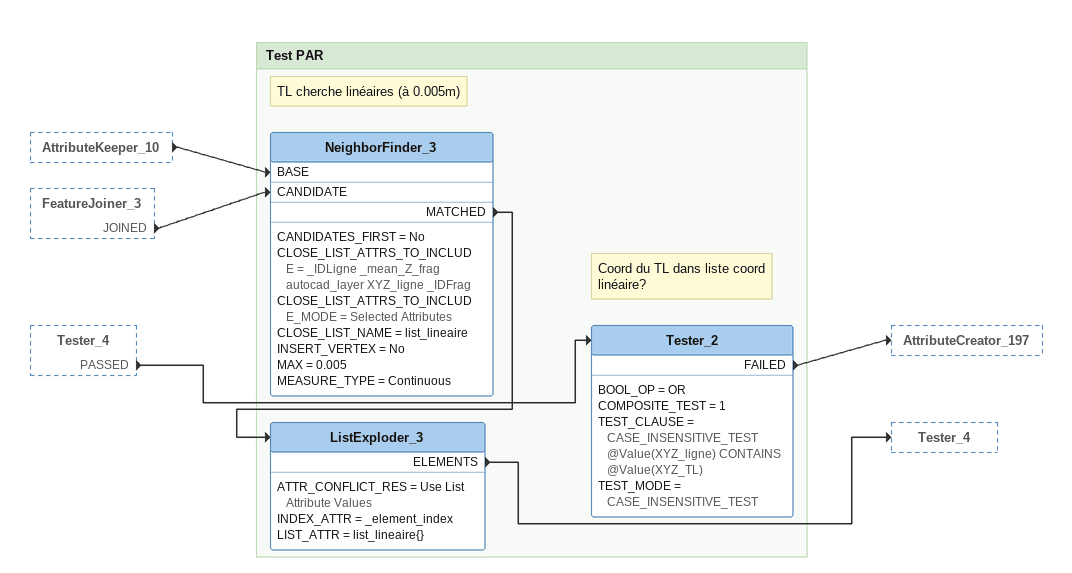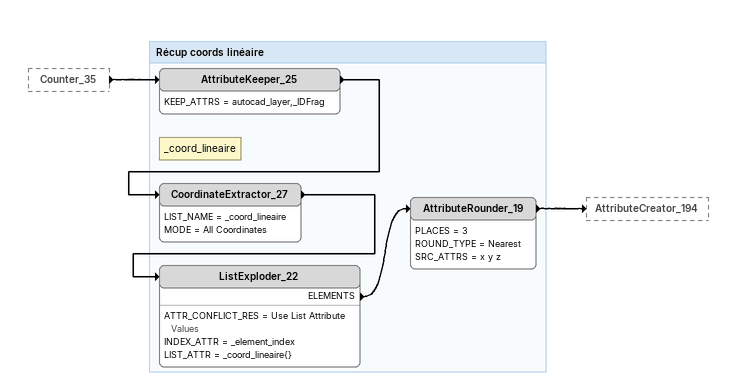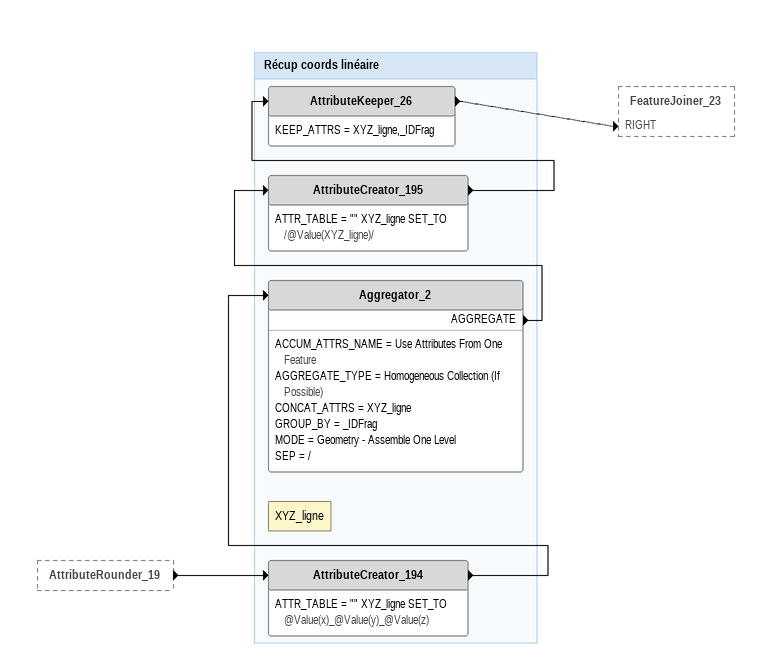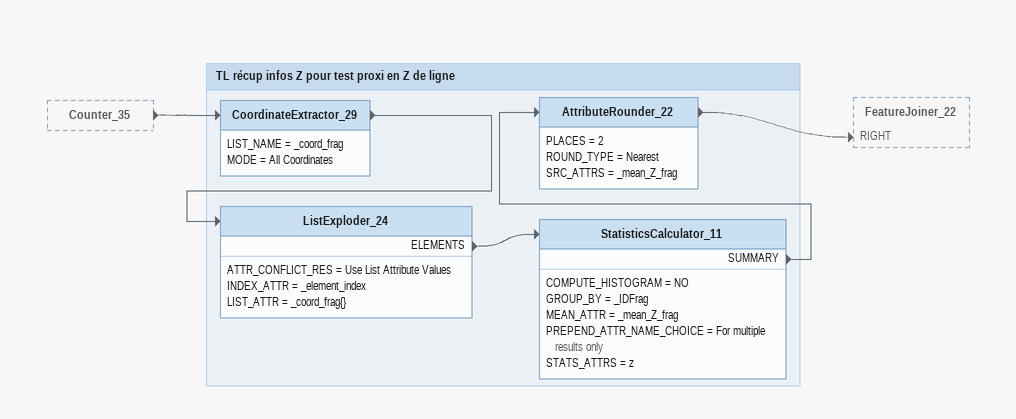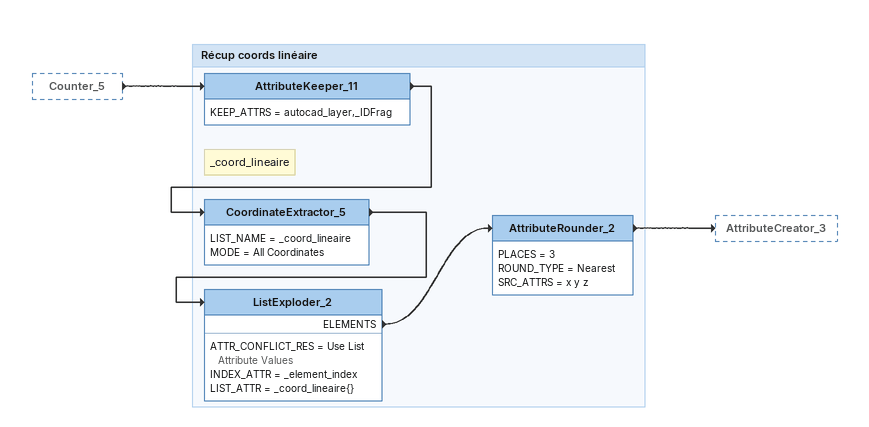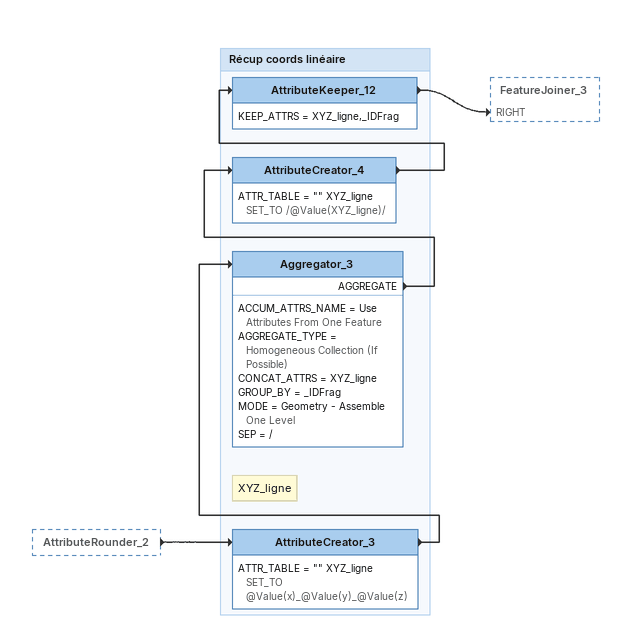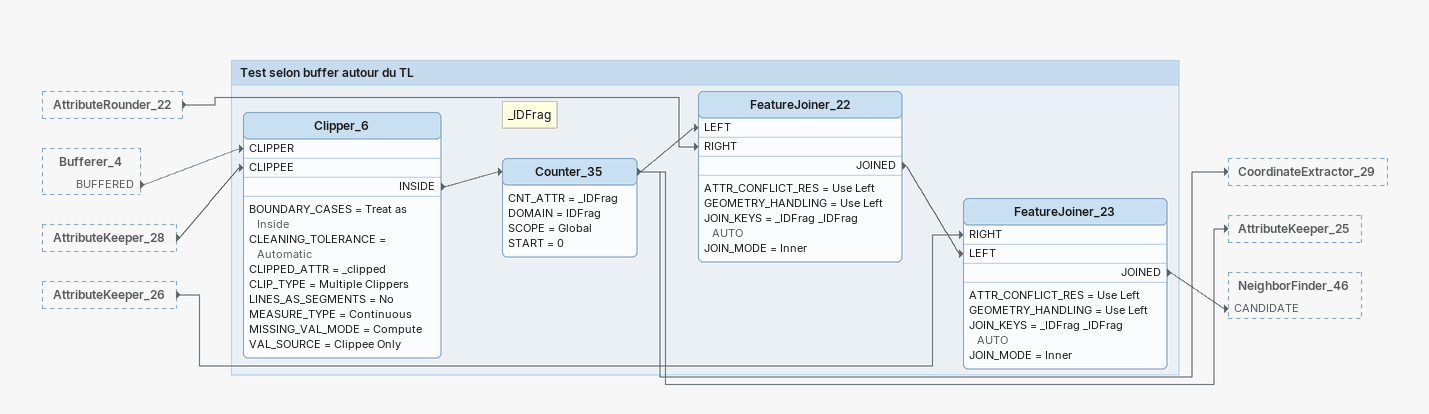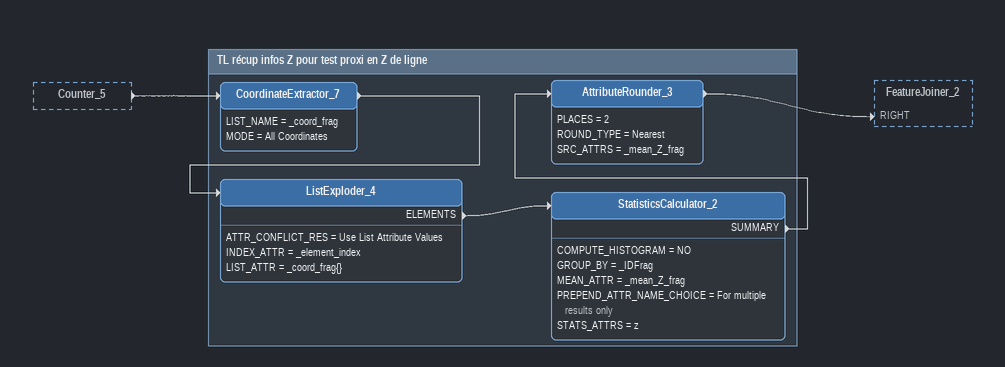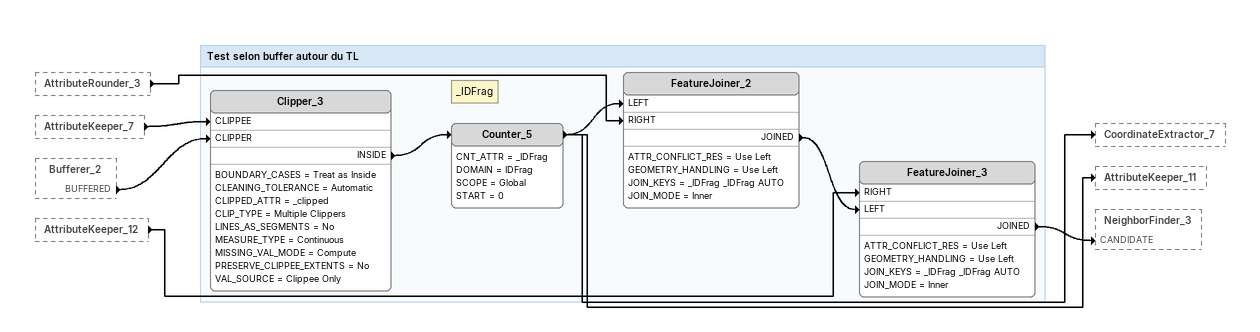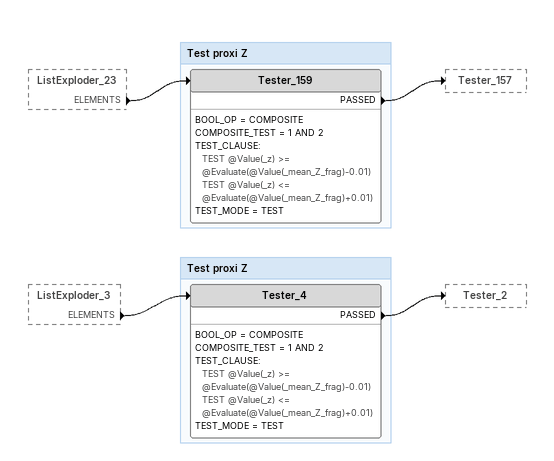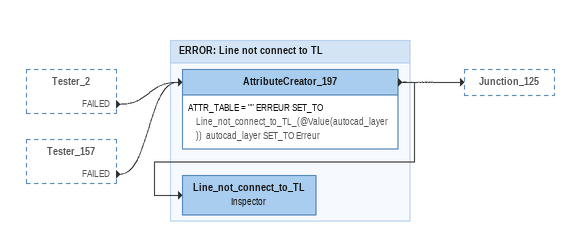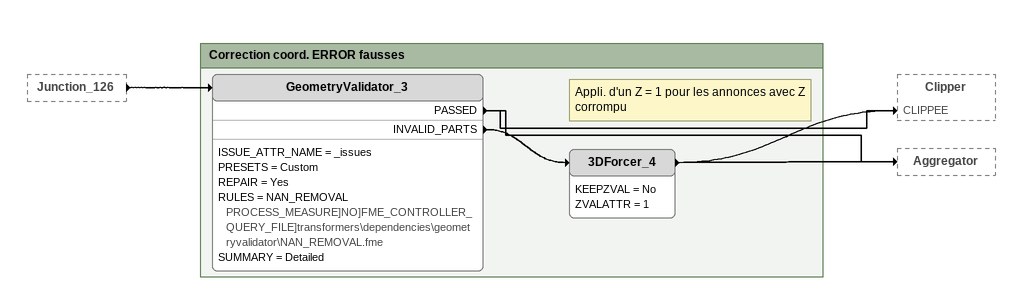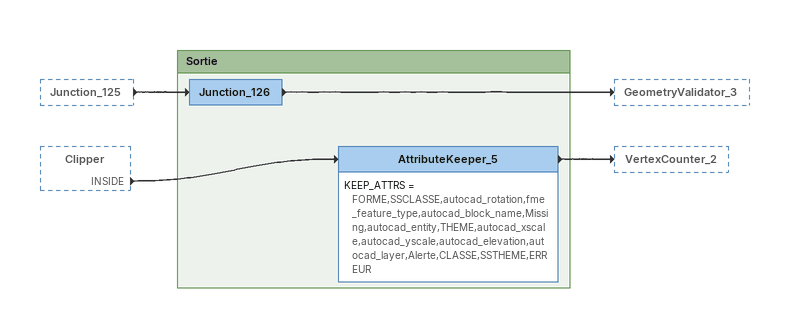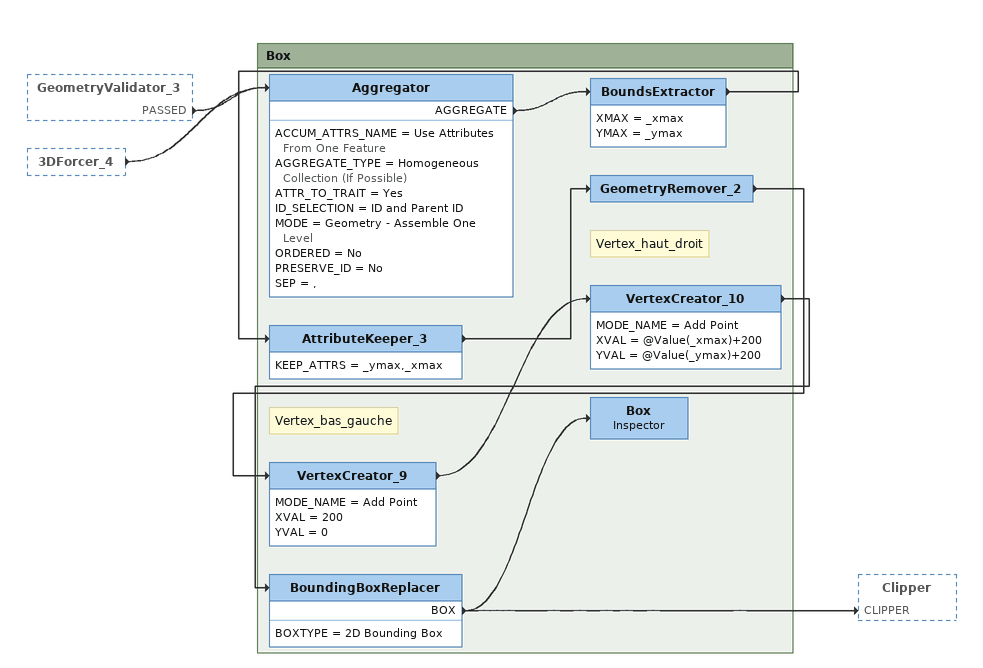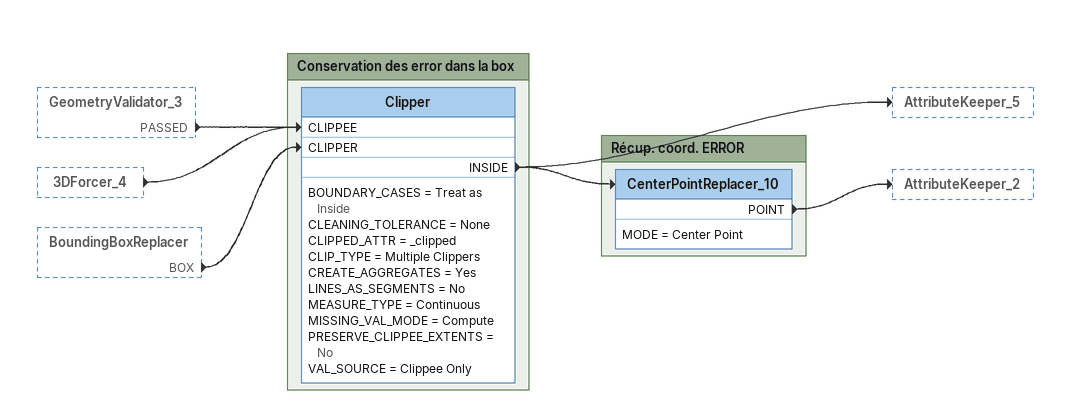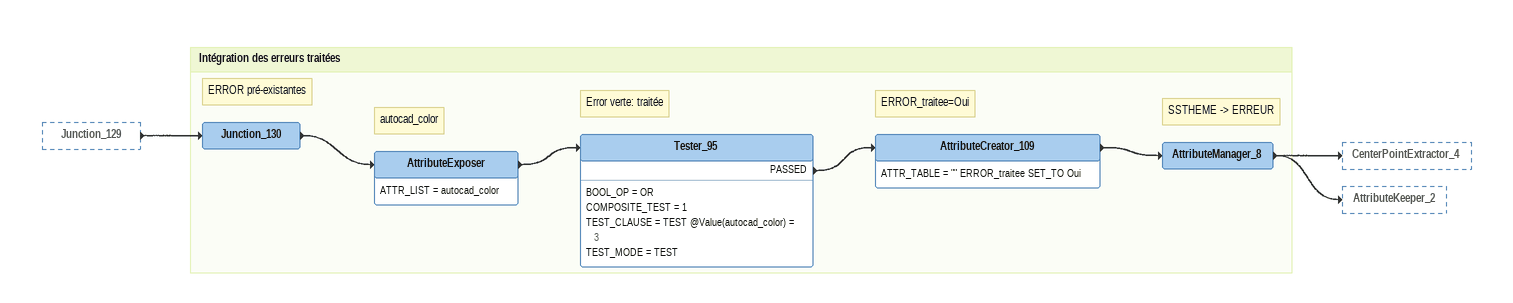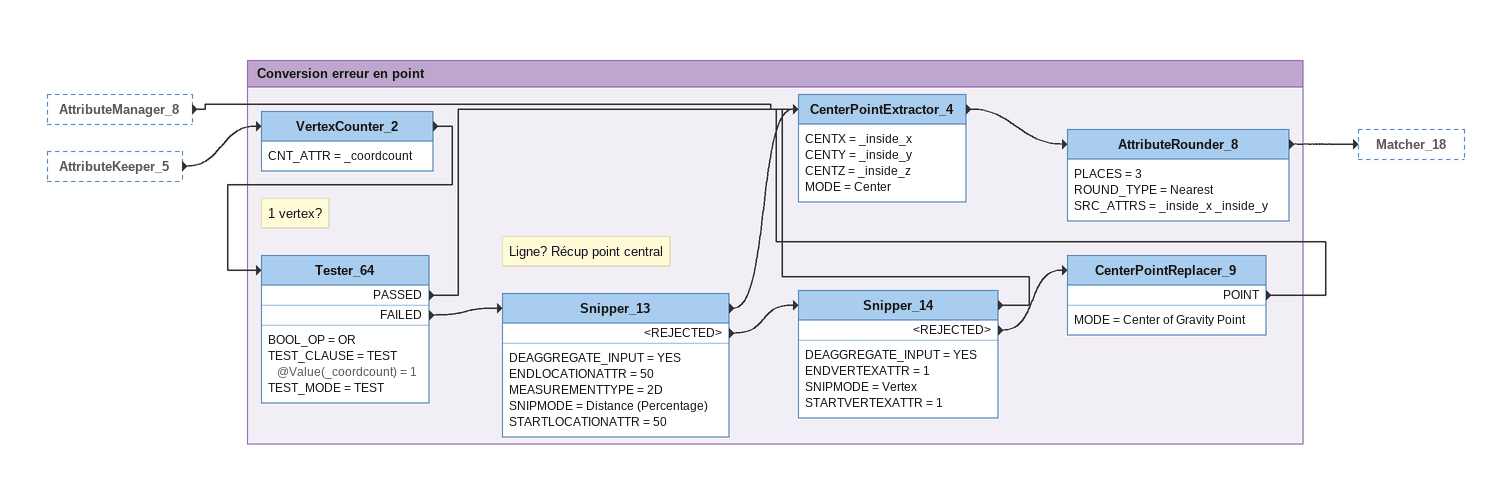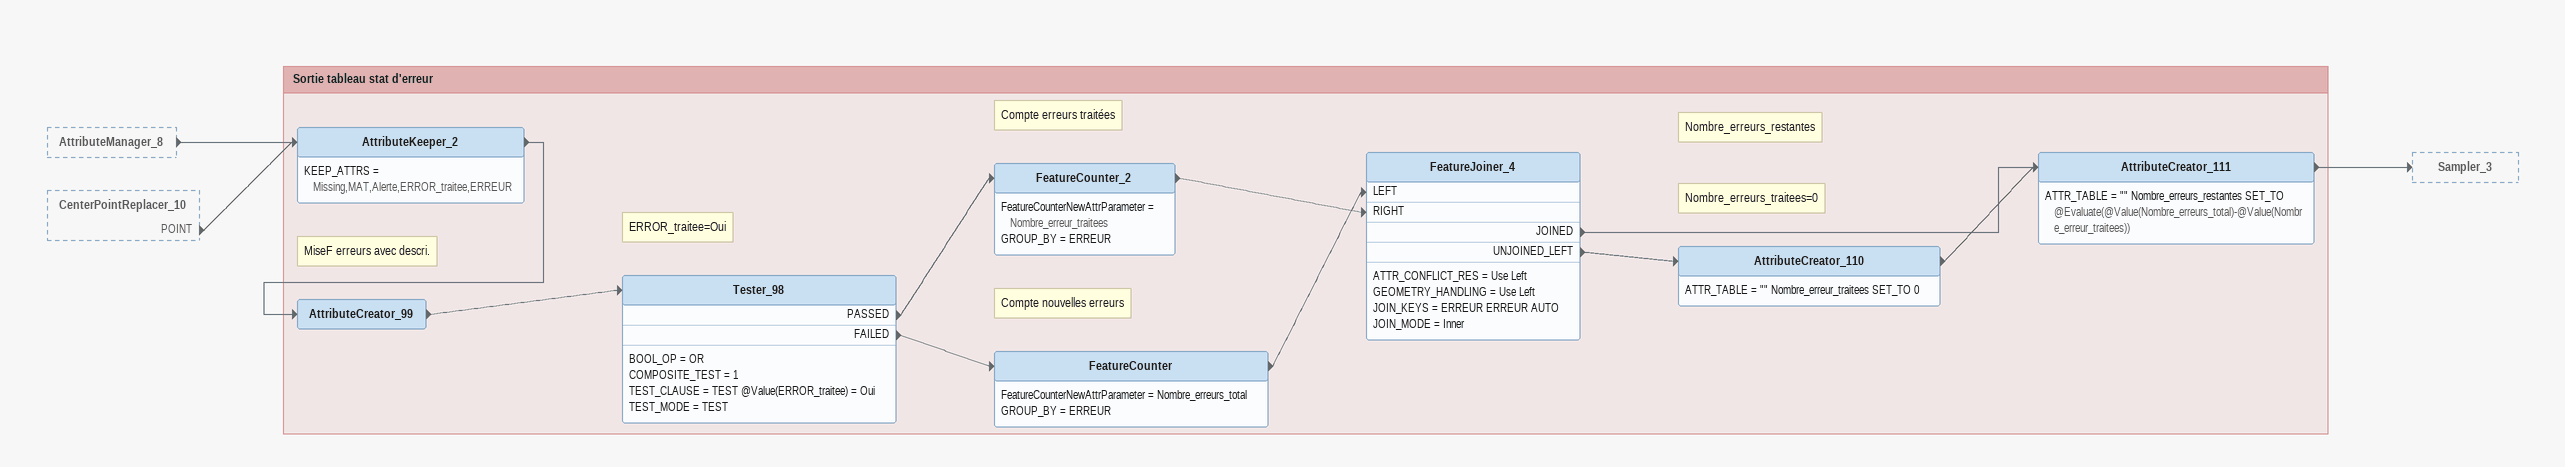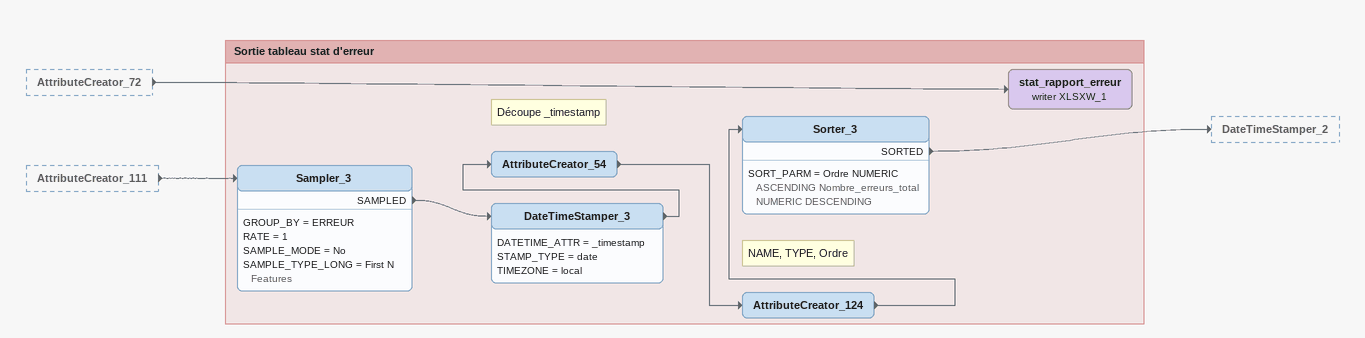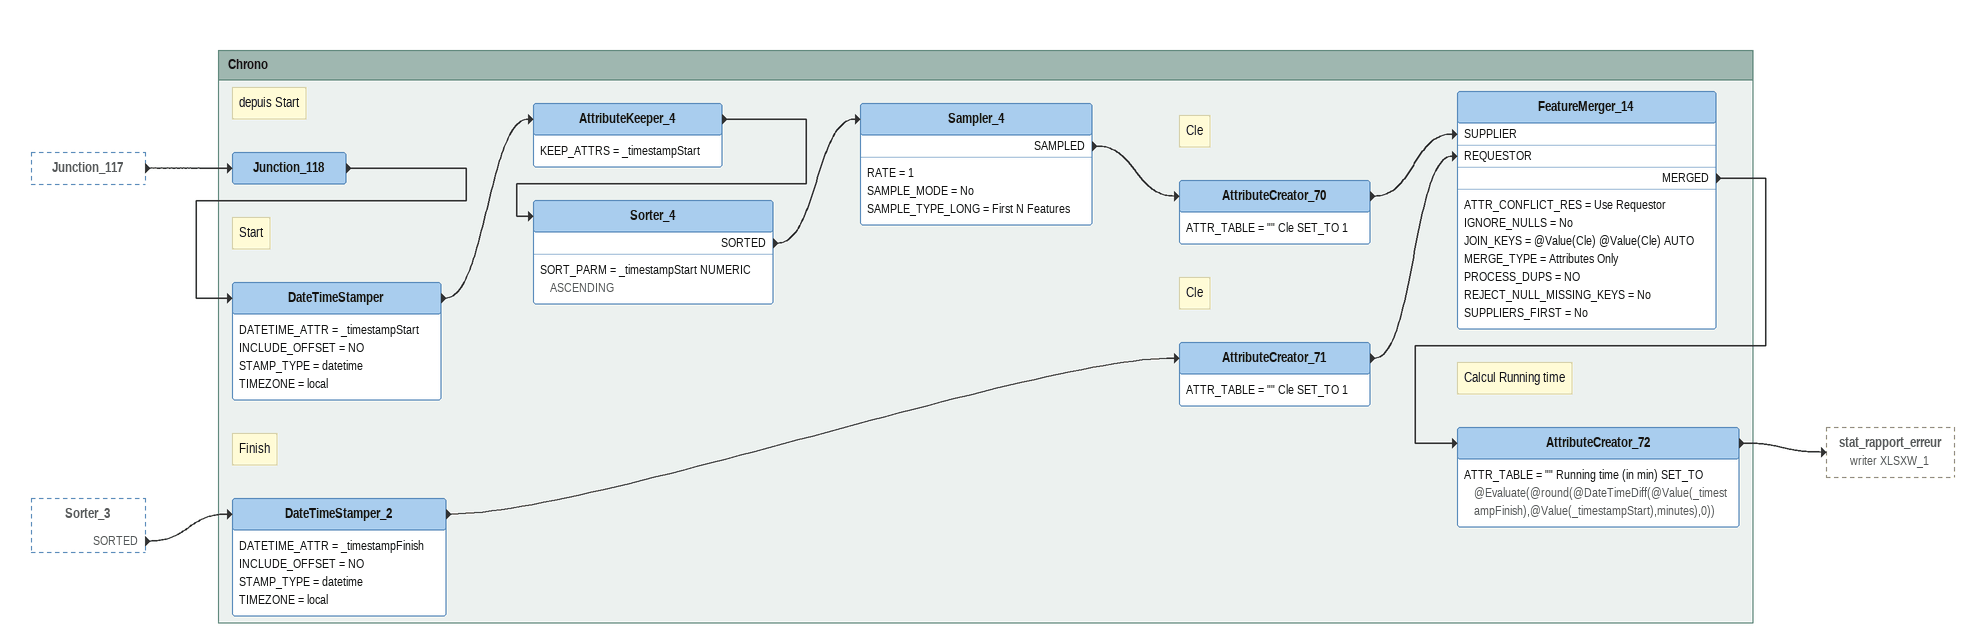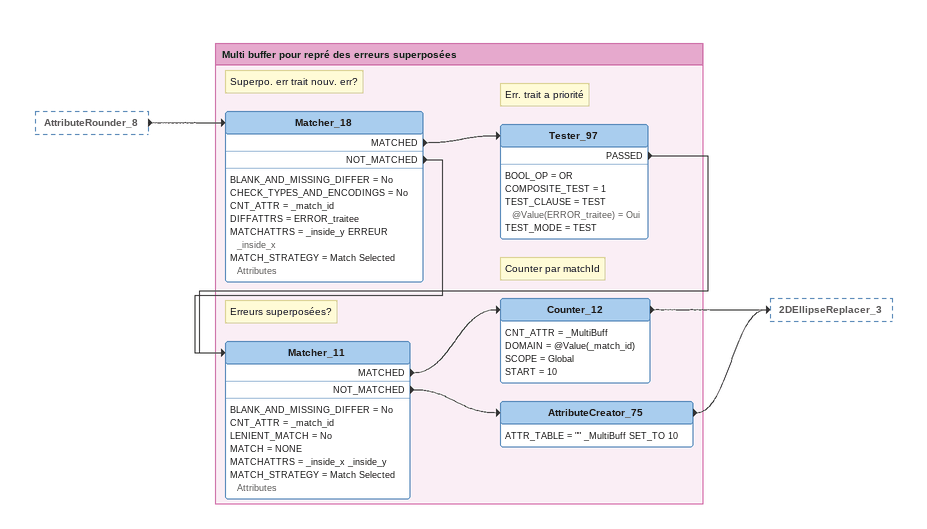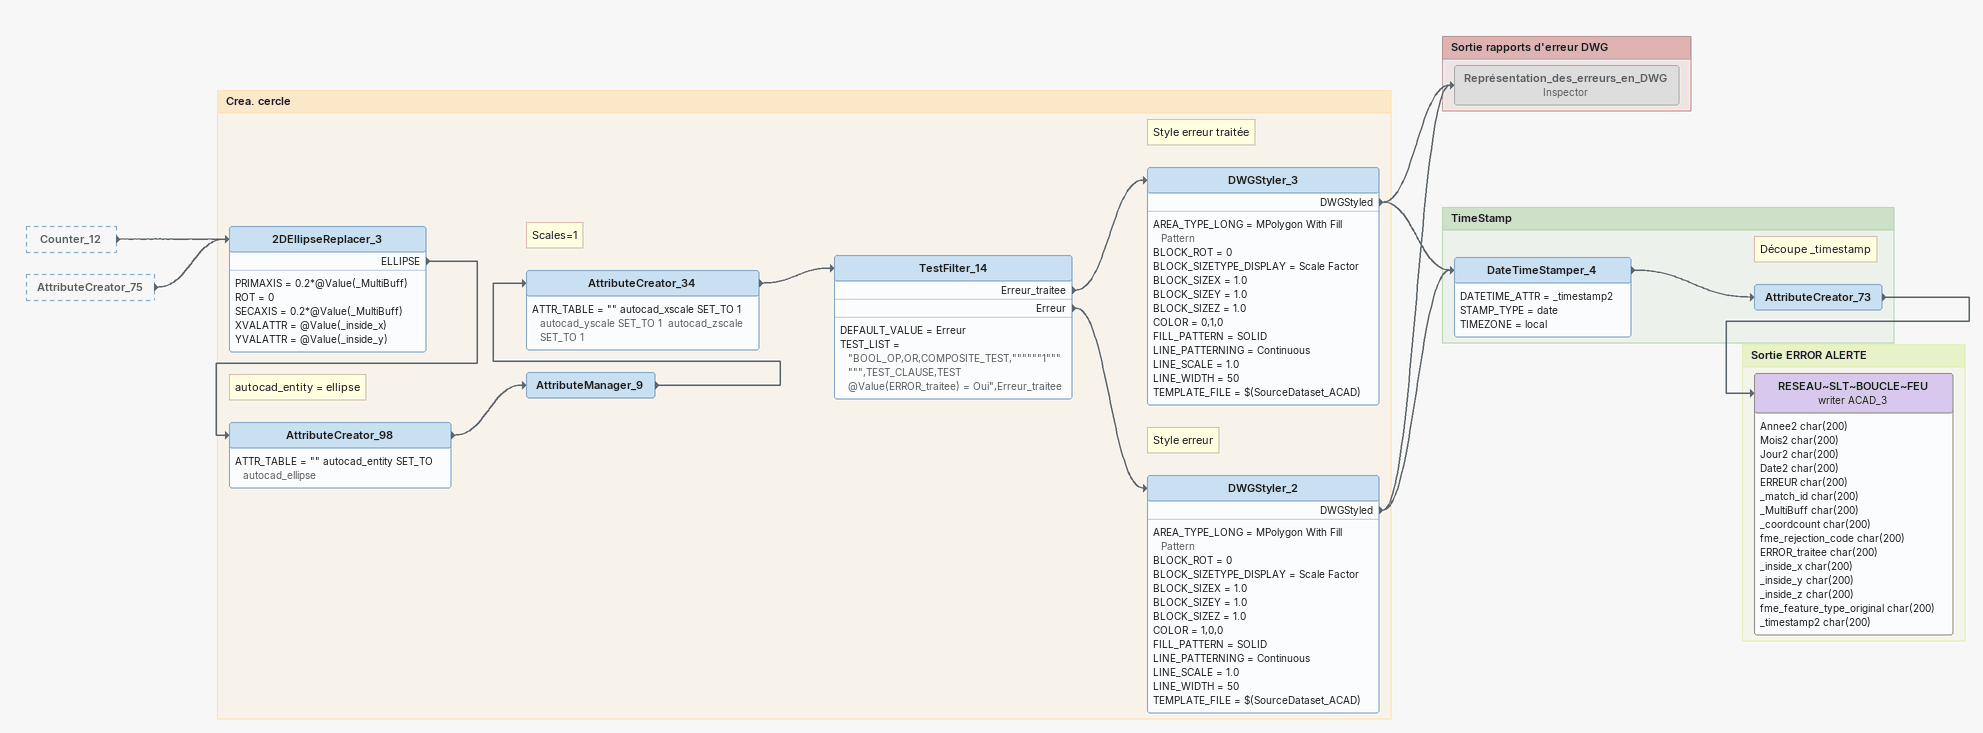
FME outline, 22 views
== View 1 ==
AttributeKeeper_10 [outside]
    -> NeighborFinder_3 [BASE]
FeatureJoiner_3 [outside]
    JOINED -> NeighborFinder_3 [CANDIDATE]
Tester_4 [outside]
    PASSED -> Tester_2

Bookmark: Test PAR
Note: TL cherche linéaires (à 0.005m)
NeighborFinder_3
    CANDIDATES_FIRST = No
    CLOSE_LIST_ATTRS_TO_INCLUDE = _IDLigne _mean_Z_frag autocad_layer XYZ_ligne _IDFrag
    CLOSE_LIST_ATTRS_TO_INCLUDE_MODE = Selected Attributes
    CLOSE_LIST_NAME = list_lineaire
    INSERT_VERTEX = No
    MAX = 0.005
    MEASURE_TYPE = Continuous
    MATCHED -> ListExploder_3
ListExploder_3
    ATTR_CONFLICT_RES = Use List Attribute Values
    INDEX_ATTR = _element_index
    LIST_ATTR = list_lineaire{}
    ELEMENTS -> Tester_4
Note: Coord du TL dans liste coord linéaire?
Tester_2
    BOOL_OP = OR
    COMPOSITE_TEST = 1
    TEST_CLAUSE = CASE_INSENSITIVE_TEST @Value(XYZ_ligne) CONTAINS @Value(XYZ_TL)
    TEST_MODE = CASE_INSENSITIVE_TEST
    FAILED -> AttributeCreator_197

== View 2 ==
Counter_35 [outside]
    -> AttributeKeeper_25

Bookmark: Récup coords linéaire
AttributeKeeper_25
    KEEP_ATTRS = autocad_layer,_IDFrag
    -> CoordinateExtractor_27
Note: _coord_lineaire
CoordinateExtractor_27
    LIST_NAME = _coord_lineaire
    MODE = All Coordinates
    -> ListExploder_22
ListExploder_22
    ATTR_CONFLICT_RES = Use List Attribute Values
    INDEX_ATTR = _element_index
    LIST_ATTR = _coord_lineaire{}
    ELEMENTS -> AttributeRounder_19
AttributeRounder_19
    PLACES = 3
    ROUND_TYPE = Nearest
    SRC_ATTRS = x y z
    -> AttributeCreator_194

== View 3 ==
AttributeRounder_19 [outside]
    -> AttributeCreator_194

Bookmark: Récup coords linéaire
Note: XYZ_ligne
AttributeCreator_194
    ATTR_TABLE = "" XYZ_ligne SET_TO @Value(x)_@Value(y)_@Value(z)
    -> Aggregator_2
Aggregator_2
    ACCUM_ATTRS_NAME = Use Attributes From One Feature
    AGGREGATE_TYPE = Homogeneous Collection (If Possible)
    CONCAT_ATTRS = XYZ_ligne
    GROUP_BY = _IDFrag
    MODE = Geometry - Assemble One Level
    SEP = /
    AGGREGATE -> AttributeCreator_195
AttributeCreator_195
    ATTR_TABLE = "" XYZ_ligne SET_TO /@Value(XYZ_ligne)/
    -> AttributeKeeper_26
AttributeKeeper_26
    KEEP_ATTRS = XYZ_ligne,_IDFrag
    -> FeatureJoiner_23 [RIGHT]

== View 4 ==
Counter_35 [outside]
    -> CoordinateExtractor_29

Bookmark: TL récup infos Z pour test proxi en Z de ligne
CoordinateExtractor_29
    LIST_NAME = _coord_frag
    MODE = All Coordinates
    -> ListExploder_24
ListExploder_24
    ATTR_CONFLICT_RES = Use List Attribute Values
    INDEX_ATTR = _element_index
    LIST_ATTR = _coord_frag{}
    ELEMENTS -> StatisticsCalculator_11
StatisticsCalculator_11
    COMPUTE_HISTOGRAM = NO
    GROUP_BY = _IDFrag
    MEAN_ATTR = _mean_Z_frag
    PREPEND_ATTR_NAME_CHOICE = For multiple results only
    STATS_ATTRS = z
    SUMMARY -> AttributeRounder_22
AttributeRounder_22
    PLACES = 2
    ROUND_TYPE = Nearest
    SRC_ATTRS = _mean_Z_frag
    -> FeatureJoiner_22 [RIGHT]

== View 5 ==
Counter_5 [outside]
    -> AttributeKeeper_11

Bookmark: Récup coords linéaire
AttributeKeeper_11
    KEEP_ATTRS = autocad_layer,_IDFrag
    -> CoordinateExtractor_5
Note: _coord_lineaire
CoordinateExtractor_5
    LIST_NAME = _coord_lineaire
    MODE = All Coordinates
    -> ListExploder_2
ListExploder_2
    ATTR_CONFLICT_RES = Use List Attribute Values
    INDEX_ATTR = _element_index
    LIST_ATTR = _coord_lineaire{}
    ELEMENTS -> AttributeRounder_2
AttributeRounder_2
    PLACES = 3
    ROUND_TYPE = Nearest
    SRC_ATTRS = x y z
    -> AttributeCreator_3

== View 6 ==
AttributeRounder_2 [outside]
    -> AttributeCreator_3

Bookmark: Récup coords linéaire
Note: XYZ_ligne
AttributeCreator_3
    ATTR_TABLE = "" XYZ_ligne SET_TO @Value(x)_@Value(y)_@Value(z)
    -> Aggregator_3
Aggregator_3
    ACCUM_ATTRS_NAME = Use Attributes From One Feature
    AGGREGATE_TYPE = Homogeneous Collection (If Possible)
    CONCAT_ATTRS = XYZ_ligne
    GROUP_BY = _IDFrag
    MODE = Geometry - Assemble One Level
    SEP = /
    AGGREGATE -> AttributeCreator_4
AttributeCreator_4
    ATTR_TABLE = "" XYZ_ligne SET_TO /@Value(XYZ_ligne)/
    -> AttributeKeeper_12
AttributeKeeper_12
    KEEP_ATTRS = XYZ_ligne,_IDFrag
    -> FeatureJoiner_3 [RIGHT]

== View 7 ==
AttributeRounder_22 [outside]
    -> FeatureJoiner_22 [RIGHT]
Bufferer_4 [outside]
    BUFFERED -> Clipper_6 [CLIPPER]
AttributeKeeper_28 [outside]
    -> Clipper_6 [CLIPPEE]
AttributeKeeper_26 [outside]
    -> FeatureJoiner_23 [RIGHT]

Bookmark: Test selon buffer autour du TL
Clipper_6
    BOUNDARY_CASES = Treat as Inside
    CLEANING_TOLERANCE = Automatic
    CLIPPED_ATTR = _clipped
    CLIP_TYPE = Multiple Clippers
    LINES_AS_SEGMENTS = No
    MEASURE_TYPE = Continuous
    MISSING_VAL_MODE = Compute
    VAL_SOURCE = Clippee Only
    INSIDE -> Counter_35
Note: _IDFrag
Counter_35
    CNT_ATTR = _IDFrag
    DOMAIN = IDFrag
    SCOPE = Global
    START = 0
    -> CoordinateExtractor_29
    -> FeatureJoiner_22 [LEFT]
    -> AttributeKeeper_25
FeatureJoiner_22
    ATTR_CONFLICT_RES = Use Left
    GEOMETRY_HANDLING = Use Left
    JOIN_KEYS = _IDFrag _IDFrag AUTO
    JOIN_MODE = Inner
    JOINED -> FeatureJoiner_23 [LEFT]
FeatureJoiner_23
    ATTR_CONFLICT_RES = Use Left
    GEOMETRY_HANDLING = Use Left
    JOIN_KEYS = _IDFrag _IDFrag AUTO
    JOIN_MODE = Inner
    JOINED -> NeighborFinder_46 [CANDIDATE]

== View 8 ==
Counter_5 [outside]
    -> CoordinateExtractor_7

Bookmark: TL récup infos Z pour test proxi en Z de ligne
CoordinateExtractor_7
    LIST_NAME = _coord_frag
    MODE = All Coordinates
    -> ListExploder_4
ListExploder_4
    ATTR_CONFLICT_RES = Use List Attribute Values
    INDEX_ATTR = _element_index
    LIST_ATTR = _coord_frag{}
    ELEMENTS -> StatisticsCalculator_2
StatisticsCalculator_2
    COMPUTE_HISTOGRAM = NO
    GROUP_BY = _IDFrag
    MEAN_ATTR = _mean_Z_frag
    PREPEND_ATTR_NAME_CHOICE = For multiple results only
    STATS_ATTRS = z
    SUMMARY -> AttributeRounder_3
AttributeRounder_3
    PLACES = 2
    ROUND_TYPE = Nearest
    SRC_ATTRS = _mean_Z_frag
    -> FeatureJoiner_2 [RIGHT]

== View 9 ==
AttributeRounder_3 [outside]
    -> FeatureJoiner_2 [RIGHT]
AttributeKeeper_7 [outside]
    -> Clipper_3 [CLIPPEE]
Bufferer_2 [outside]
    BUFFERED -> Clipper_3 [CLIPPER]
AttributeKeeper_12 [outside]
    -> FeatureJoiner_3 [RIGHT]

Bookmark: Test selon buffer autour du TL
Clipper_3
    BOUNDARY_CASES = Treat as Inside
    CLEANING_TOLERANCE = Automatic
    CLIPPED_ATTR = _clipped
    CLIP_TYPE = Multiple Clippers
    LINES_AS_SEGMENTS = No
    MEASURE_TYPE = Continuous
    MISSING_VAL_MODE = Compute
    PRESERVE_CLIPPEE_EXTENTS = No
    VAL_SOURCE = Clippee Only
    INSIDE -> Counter_5
Note: _IDFrag
Counter_5
    CNT_ATTR = _IDFrag
    DOMAIN = IDFrag
    SCOPE = Global
    START = 0
    -> CoordinateExtractor_7
    -> FeatureJoiner_2 [LEFT]
    -> AttributeKeeper_11
FeatureJoiner_2
    ATTR_CONFLICT_RES = Use Left
    GEOMETRY_HANDLING = Use Left
    JOIN_KEYS = _IDFrag _IDFrag AUTO
    JOIN_MODE = Inner
    JOINED -> FeatureJoiner_3 [LEFT]
FeatureJoiner_3
    ATTR_CONFLICT_RES = Use Left
    GEOMETRY_HANDLING = Use Left
    JOIN_KEYS = _IDFrag _IDFrag AUTO
    JOIN_MODE = Inner
    JOINED -> NeighborFinder_3 [CANDIDATE]

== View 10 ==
ListExploder_23 [outside]
    ELEMENTS -> Tester_159
ListExploder_3 [outside]
    ELEMENTS -> Tester_4

Bookmark: Test proxi Z
Tester_159
    BOOL_OP = COMPOSITE
    COMPOSITE_TEST = 1 AND 2
    TEST_CLAUSE:
      TEST @Value(_z) >= @Evaluate(@Value(_mean_Z_frag)-0.01)
      TEST @Value(_z) <= @Evaluate(@Value(_mean_Z_frag)+0.01)
    TEST_MODE = TEST
    PASSED -> Tester_157

Bookmark: Test proxi Z
Tester_4
    BOOL_OP = COMPOSITE
    COMPOSITE_TEST = 1 AND 2
    TEST_CLAUSE:
      TEST @Value(_z) >= @Evaluate(@Value(_mean_Z_frag)-0.01)
      TEST @Value(_z) <= @Evaluate(@Value(_mean_Z_frag)+0.01)
    TEST_MODE = TEST
    PASSED -> Tester_2

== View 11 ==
Tester_2 [outside]
    FAILED -> AttributeCreator_197
Tester_157 [outside]
    FAILED -> AttributeCreator_197

Bookmark: ERROR: Line not connect to TL
AttributeCreator_197
    ATTR_TABLE = "" ERREUR SET_TO Line_not_connect_to_TL_(@Value(autocad_layer))  autocad_layer SET_TO Erreur
    -> Line_not_connect_to_TL
    -> Junction_125
Line_not_connect_to_TL: Inspector

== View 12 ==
Junction_126 [outside]
    -> GeometryValidator_3

Bookmark: Correction coord. ERROR fausses
GeometryValidator_3
    ISSUE_ATTR_NAME = _issues
    PRESETS = Custom
    REPAIR = Yes
    RULES = NAN_REMOVAL PROCESS_MEASURE]NO]FME_CONTROLLER_QUERY_FILE]transformers\dependencies\geometryvalidator\NAN_REMOVAL.fme
    SUMMARY = Detailed
    PASSED -> Clipper [CLIPPEE]
    PASSED -> Aggregator
    INVALID_PARTS -> 3DForcer_4
Note: Appli. d'un Z = 1 pour les annonces avec Z corrompu
3DForcer_4
    KEEPZVAL = No
    ZVALATTR = 1
    -> Clipper [CLIPPEE]
    -> Aggregator

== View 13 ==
Junction_125 [outside]
    -> Junction_126
Clipper [outside]
    INSIDE -> AttributeKeeper_5

Bookmark: Sortie
Junction_126
    -> GeometryValidator_3
AttributeKeeper_5
    KEEP_ATTRS = FORME,SSCLASSE,autocad_rotation,fme_feature_type,autocad_block_name,Missing,autocad_entity,THEME,autocad_xscale,autocad_yscale,autocad_elevation,autocad_layer,Alerte,CLASSE,SSTHEME,ERREUR
    -> VertexCounter_2

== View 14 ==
GeometryValidator_3 [outside]
    PASSED -> Aggregator
3DForcer_4 [outside]
    -> Aggregator

Bookmark: Box
Aggregator
    ACCUM_ATTRS_NAME = Use Attributes From One Feature
    AGGREGATE_TYPE = Homogeneous Collection (If Possible)
    ATTR_TO_TRAIT = Yes
    ID_SELECTION = ID and Parent ID
    MODE = Geometry - Assemble One Level
    ORDERED = No
    PRESERVE_ID = No
    SEP = ,
    AGGREGATE -> BoundsExtractor
BoundsExtractor
    XMAX = _xmax
    YMAX = _ymax
    -> AttributeKeeper_3
AttributeKeeper_3
    KEEP_ATTRS = _ymax,_xmax
    -> GeometryRemover_2
GeometryRemover_2
    -> VertexCreator_9
Note: Vertex_bas_gauche
VertexCreator_9
    MODE_NAME = Add Point
    XVAL = 200
    YVAL = 0
    -> VertexCreator_10
Note: Vertex_haut_droit
VertexCreator_10
    MODE_NAME = Add Point
    XVAL = @Value(_xmax)+200
    YVAL = @Value(_ymax)+200
    -> BoundingBoxReplacer
BoundingBoxReplacer
    BOXTYPE = 2D Bounding Box
    BOX -> Box
    BOX -> Clipper [CLIPPER]
Box: Inspector

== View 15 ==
GeometryValidator_3 [outside]
    PASSED -> Clipper [CLIPPEE]
3DForcer_4 [outside]
    -> Clipper [CLIPPEE]
BoundingBoxReplacer [outside]
    BOX -> Clipper [CLIPPER]

Bookmark: Conservation des error dans la box
Clipper
    BOUNDARY_CASES = Treat as Inside
    CLEANING_TOLERANCE = None
    CLIPPED_ATTR = _clipped
    CLIP_TYPE = Multiple Clippers
    CREATE_AGGREGATES = Yes
    LINES_AS_SEGMENTS = No
    MEASURE_TYPE = Continuous
    MISSING_VAL_MODE = Compute
    PRESERVE_CLIPPEE_EXTENTS = No
    VAL_SOURCE = Clippee Only
    INSIDE -> AttributeKeeper_5
    INSIDE -> CenterPointReplacer_10

Bookmark: Récup. coord. ERROR
CenterPointReplacer_10
    MODE = Center Point
    POINT -> AttributeKeeper_2

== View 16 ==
Junction_129 [outside]
    -> Junction_130

Bookmark: Intégration des erreurs traitées
Note: ERROR pré-existantes
Junction_130
    -> AttributeExposer
Note: autocad_color
AttributeExposer
    ATTR_LIST = autocad_color
    -> Tester_95
Note: Error verte: traitée
Tester_95
    BOOL_OP = OR
    COMPOSITE_TEST = 1
    TEST_CLAUSE = TEST @Value(autocad_color) = 3
    TEST_MODE = TEST
    PASSED -> AttributeCreator_109
Note: ERROR_traitee=Oui
AttributeCreator_109
    ATTR_TABLE = "" ERROR_traitee SET_TO Oui
    -> AttributeManager_8
Note: SSTHEME -> ERREUR
AttributeManager_8
    -> CenterPointExtractor_4
    -> AttributeKeeper_2

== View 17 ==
AttributeManager_8 [outside]
    -> CenterPointExtractor_4
AttributeKeeper_5 [outside]
    -> VertexCounter_2

Bookmark: Conversion erreur en point
VertexCounter_2
    CNT_ATTR = _coordcount
    -> Tester_64
Note: 1 vertex?
Tester_64
    BOOL_OP = OR
    TEST_CLAUSE = TEST @Value(_coordcount) = 1
    TEST_MODE = TEST
    PASSED -> CenterPointExtractor_4
    FAILED -> Snipper_13
Note: Ligne? Récup point central
Snipper_13
    DEAGGREGATE_INPUT = YES
    ENDLOCATIONATTR = 50
    MEASUREMENTTYPE = 2D
    SNIPMODE = Distance (Percentage)
    STARTLOCATIONATTR = 50
    -> CenterPointExtractor_4
    <REJECTED> -> Snipper_14
Snipper_14
    DEAGGREGATE_INPUT = YES
    ENDVERTEXATTR = 1
    SNIPMODE = Vertex
    STARTVERTEXATTR = 1
    -> CenterPointExtractor_4
    <REJECTED> -> CenterPointReplacer_9
CenterPointReplacer_9
    MODE = Center of Gravity Point
    POINT -> CenterPointExtractor_4
CenterPointExtractor_4
    CENTX = _inside_x
    CENTY = _inside_y
    CENTZ = _inside_z
    MODE = Center
    -> AttributeRounder_8
AttributeRounder_8
    PLACES = 3
    ROUND_TYPE = Nearest
    SRC_ATTRS = _inside_x _inside_y
    -> Matcher_18

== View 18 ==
AttributeManager_8 [outside]
    -> AttributeKeeper_2
CenterPointReplacer_10 [outside]
    POINT -> AttributeKeeper_2

Bookmark: Sortie tableau stat d'erreur
AttributeKeeper_2
    KEEP_ATTRS = Missing,MAT,Alerte,ERROR_traitee,ERREUR
    -> AttributeCreator_99
Note: MiseF erreurs avec descri.
AttributeCreator_99
    -> Tester_98
Note: ERROR_traitee=Oui
Tester_98
    BOOL_OP = OR
    COMPOSITE_TEST = 1
    TEST_CLAUSE = TEST @Value(ERROR_traitee) = Oui
    TEST_MODE = TEST
    PASSED -> FeatureCounter_2
    FAILED -> FeatureCounter
Note: Compte erreurs traitées
FeatureCounter_2
    FeatureCounterNewAttrParameter = Nombre_erreur_traitees
    GROUP_BY = ERREUR
    -> FeatureJoiner_4 [RIGHT]
Note: Compte nouvelles erreurs
FeatureCounter
    FeatureCounterNewAttrParameter = Nombre_erreurs_total
    GROUP_BY = ERREUR
    -> FeatureJoiner_4 [LEFT]
FeatureJoiner_4
    ATTR_CONFLICT_RES = Use Left
    GEOMETRY_HANDLING = Use Left
    JOIN_KEYS = ERREUR ERREUR AUTO
    JOIN_MODE = Inner
    JOINED -> AttributeCreator_111
    UNJOINED_LEFT -> AttributeCreator_110
Note: Nombre_erreurs_traitees=0
AttributeCreator_110
    ATTR_TABLE = "" Nombre_erreur_traitees SET_TO 0
    -> AttributeCreator_111
Note: Nombre_erreurs_restantes
AttributeCreator_111
    ATTR_TABLE = "" Nombre_erreurs_restantes SET_TO @Evaluate(@Value(Nombre_erreurs_total)-@Value(Nombre_erreur_traitees))
    -> Sampler_3

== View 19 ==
AttributeCreator_72 [outside]
    -> stat_rapport_erreur (writer XLSXW_1)
AttributeCreator_111 [outside]
    -> Sampler_3

Bookmark: Sortie tableau stat d'erreur
Sampler_3
    GROUP_BY = ERREUR
    RATE = 1
    SAMPLE_MODE = No
    SAMPLE_TYPE_LONG = First N Features
    SAMPLED -> DateTimeStamper_3
DateTimeStamper_3
    DATETIME_ATTR = _timestamp
    STAMP_TYPE = date
    TIMEZONE = local
    -> AttributeCreator_54
Note: Découpe _timestamp
AttributeCreator_54
    -> AttributeCreator_124
Note: NAME, TYPE, Ordre
AttributeCreator_124
    -> Sorter_3
Sorter_3
    SORT_PARM = Ordre NUMERIC ASCENDING Nombre_erreurs_total NUMERIC DESCENDING
    SORTED -> DateTimeStamper_2
stat_rapport_erreur (writer XLSXW_1)

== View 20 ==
Junction_117 [outside]
    -> Junction_118
Sorter_3 [outside]
    SORTED -> DateTimeStamper_2

Bookmark: Chrono
Note: depuis Start
Junction_118
    -> DateTimeStamper
Note: Start
DateTimeStamper
    DATETIME_ATTR = _timestampStart
    INCLUDE_OFFSET = NO
    STAMP_TYPE = datetime
    TIMEZONE = local
    -> AttributeKeeper_4
AttributeKeeper_4
    KEEP_ATTRS = _timestampStart
    -> Sorter_4
Sorter_4
    SORT_PARM = _timestampStart NUMERIC ASCENDING
    SORTED -> Sampler_4
Sampler_4
    RATE = 1
    SAMPLE_MODE = No
    SAMPLE_TYPE_LONG = First N Features
    SAMPLED -> AttributeCreator_70
Note: Cle
AttributeCreator_70
    ATTR_TABLE = "" Cle SET_TO 1
    -> FeatureMerger_14 [SUPPLIER]
Note: Finish
DateTimeStamper_2
    DATETIME_ATTR = _timestampFinish
    INCLUDE_OFFSET = NO
    STAMP_TYPE = datetime
    TIMEZONE = local
    -> AttributeCreator_71
Note: Cle
AttributeCreator_71
    ATTR_TABLE = "" Cle SET_TO 1
    -> FeatureMerger_14 [REQUESTOR]
FeatureMerger_14
    ATTR_CONFLICT_RES = Use Requestor
    IGNORE_NULLS = No
    JOIN_KEYS = @Value(Cle) @Value(Cle) AUTO
    MERGE_TYPE = Attributes Only
    PROCESS_DUPS = NO
    REJECT_NULL_MISSING_KEYS = No
    SUPPLIERS_FIRST = No
    MERGED -> AttributeCreator_72
Note: Calcul Running time
AttributeCreator_72
    ATTR_TABLE = "" Running time (in min) SET_TO @Evaluate(@round(@DateTimeDiff(@Value(_timestampFinish),@Value(_timestampStart),minutes),0))
    -> stat_rapport_erreur (writer XLSXW_1)

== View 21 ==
AttributeRounder_8 [outside]
    -> Matcher_18

Bookmark: Multi buffer pour repré des erreurs superposées
Note: Superpo. err trait nouv. err?
Matcher_18
    BLANK_AND_MISSING_DIFFER = No
    CHECK_TYPES_AND_ENCODINGS = No
    CNT_ATTR = _match_id
    DIFFATTRS = ERROR_traitee
    MATCHATTRS = _inside_y ERREUR _inside_x
    MATCH_STRATEGY = Match Selected Attributes
    MATCHED -> Tester_97
    NOT_MATCHED -> Matcher_11
Note: Err. trait a priorité
Tester_97
    BOOL_OP = OR
    COMPOSITE_TEST = 1
    TEST_CLAUSE = TEST @Value(ERROR_traitee) = Oui
    TEST_MODE = TEST
    PASSED -> Matcher_11
Note: Erreurs superposées?
Matcher_11
    BLANK_AND_MISSING_DIFFER = No
    CNT_ATTR = _match_id
    LENIENT_MATCH = No
    MATCH = NONE
    MATCHATTRS = _inside_x _inside_y
    MATCH_STRATEGY = Match Selected Attributes
    MATCHED -> Counter_12
    NOT_MATCHED -> AttributeCreator_75
Note: Counter par matchId
Counter_12
    CNT_ATTR = _MultiBuff
    DOMAIN = @Value(_match_id)
    SCOPE = Global
    START = 10
    -> 2DEllipseReplacer_3
AttributeCreator_75
    ATTR_TABLE = "" _MultiBuff SET_TO 10
    -> 2DEllipseReplacer_3

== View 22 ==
Counter_12 [outside]
    -> 2DEllipseReplacer_3
AttributeCreator_75 [outside]
    -> 2DEllipseReplacer_3

Bookmark: Crea. cercle
2DEllipseReplacer_3
    PRIMAXIS = 0.2*@Value(_MultiBuff)
    ROT = 0
    SECAXIS = 0.2*@Value(_MultiBuff)
    XVALATTR = @Value(_inside_x)
    YVALATTR = @Value(_inside_y)
    ELLIPSE -> AttributeCreator_98
Note: autocad_entity = ellipse
AttributeCreator_98
    ATTR_TABLE = "" autocad_entity SET_TO autocad_ellipse
    -> AttributeManager_9
AttributeManager_9
    -> AttributeCreator_34
Note: Scales=1
AttributeCreator_34
    ATTR_TABLE = "" autocad_xscale SET_TO 1  autocad_yscale SET_TO 1  autocad_zscale SET_TO 1
    -> TestFilter_14
TestFilter_14
    DEFAULT_VALUE = Erreur
    TEST_LIST = "BOOL_OP,OR,COMPOSITE_TEST,""""""1"""""",TEST_CLAUSE,TEST @Value(ERROR_traitee) = Oui",Erreur_traitee
    Erreur_traitee -> DWGStyler_3
    Erreur -> DWGStyler_2
Note: Style erreur traitée
DWGStyler_3
    AREA_TYPE_LONG = MPolygon With Fill Pattern
    BLOCK_ROT = 0
    BLOCK_SIZETYPE_DISPLAY = Scale Factor
    BLOCK_SIZEX = 1.0
    BLOCK_SIZEY = 1.0
    BLOCK_SIZEZ = 1.0
    COLOR = 0,1,0
    FILL_PATTERN = SOLID
    LINE_PATTERNING = Continuous
    LINE_SCALE = 1.0
    LINE_WIDTH = 50
    TEMPLATE_FILE = $(SourceDataset_ACAD)
    DWGStyled -> Représentation_des_erreurs_en_DWG
    DWGStyled -> DateTimeStamper_4
Note: Style erreur
DWGStyler_2
    AREA_TYPE_LONG = MPolygon With Fill Pattern
    BLOCK_ROT = 0
    BLOCK_SIZETYPE_DISPLAY = Scale Factor
    BLOCK_SIZEX = 1.0
    BLOCK_SIZEY = 1.0
    BLOCK_SIZEZ = 1.0
    COLOR = 1,0,0
    FILL_PATTERN = SOLID
    LINE_PATTERNING = Continuous
    LINE_SCALE = 1.0
    LINE_WIDTH = 50
    TEMPLATE_FILE = $(SourceDataset_ACAD)
    DWGStyled -> Représentation_des_erreurs_en_DWG
    DWGStyled -> DateTimeStamper_4

Bookmark: Sortie rapports d'erreur DWG
Représentation_des_erreurs_en_DWG: Inspector [off]

Bookmark: TimeStamp
DateTimeStamper_4
    DATETIME_ATTR = _timestamp2
    STAMP_TYPE = date
    TIMEZONE = local
    -> AttributeCreator_73
Note: Découpe _timestamp
AttributeCreator_73
    -> RESEAU~SLT~BOUCLE~FEU (writer ACAD_3)

Bookmark: Sortie ERROR ALERTE
RESEAU~SLT~BOUCLE~FEU (writer ACAD_3)
    attributes: Annee2 char(200), Mois2 char(200), Jour2 char(200), Date2 char(200), ERREUR char(200), _match_id char(200), _MultiBuff char(200), _coordcount char(200), fme_rejection_code char(200), ERROR_traitee char(200), _inside_x char(200), _inside_y char(200), _inside_z char(200), fme_feature_type_original char(200), _timestamp2 char(200)
